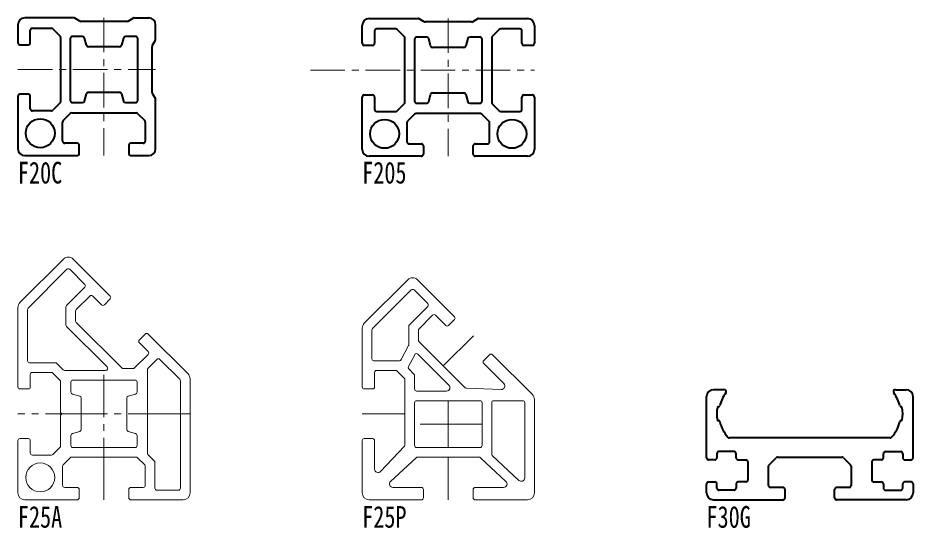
# Model space of a CAD drawing. Units: millimetres on the paper. Extents: x -594 to -264, y -425 to -350.
# Drawn here: x -394.5 to -264.5, y -424.6 to -350.5 of the extents above; entities that cross this region are included whole.
import ezdxf
from ezdxf.enums import TextEntityAlignment as Align

# ---------------------------------------------------------------- set-up
doc = ezdxf.new("R2010")
doc.units = ezdxf.units.MM
doc.linetypes.add('CHAIN1', pattern=[8, 5, -1, 1, -1])
doc.linetypes.add('CHAIN2', pattern=[12, 9, -1, 1, -1])
doc.layers.add('0-0', color=7, linetype='Continuous', lineweight=18)
doc.layers.add('0-1', color=4, linetype='CHAIN1', lineweight=18)
doc.styles.add('ＭＳ ゴシック', font='')
doc.styles.get('ＭＳ ゴシック').set_extended_font_data('MS Gothic')

msp = doc.modelspace()

# ---------------------------------------------------------------- linework, layer by layer
at = {"layer": '0-0', "lineweight": 40}
for p, q in [((-386.396, -350.5), (-393.5, -350.5)), ((-385.52, -350.96), (-386.246, -350.54)), ((-378.63, -351), (-385.37, -351)), ((-378.48, -350.96), (-377.754, -350.54)), ((-377.604, -350.5), (-375.5, -350.5)), ((-343.5, -350.591), (-336.396, -350.591)), ((-335.52, -351.05), (-336.246, -350.631)), ((-328.48, -351.05), (-327.754, -350.631)), ((-327.604, -350.591), (-320.5, -350.591)), ((-394.5, -351.5), (-394.5, -354.1)), ((-392.7, -354.1), (-392.7, -352.3)), ((-392.4, -352), (-389.624, -352)), ((-389.412, -352.088), (-388.388, -353.112)), ((-374.5, -353.604), (-374.5, -351.5)), ((-344.5, -354.191), (-344.5, -351.591)), ((-339.624, -352.091), (-342.4, -352.091)), ((-338.388, -353.203), (-339.412, -352.179)), ((-328.63, -351.091), (-335.37, -351.091)), ((-324.588, -352.179), (-325.612, -353.203)), ((-321.6, -352.091), (-324.376, -352.091)), ((-319.5, -351.591), (-319.5, -354.191)), ((-388.3, -353.324), (-388.3, -362.676)), ((-386.9, -353.5), (-386.9, -362.5)), ((-385.132, -353.2), (-386.6, -353.2)), ((-384.56, -354.478), (-384.842, -353.422)), ((-379.158, -353.422), (-379.44, -354.478)), ((-377.4, -353.2), (-378.868, -353.2)), ((-377.1, -362.5), (-377.1, -353.5)), ((-342.7, -352.391), (-342.7, -354.191)), ((-338.3, -362.766), (-338.3, -353.415)), ((-336.9, -353.591), (-336.9, -362.591)), ((-335.132, -353.291), (-336.6, -353.291)), ((-334.56, -354.568), (-334.842, -353.513)), ((-329.158, -353.513), (-329.44, -354.568)), ((-327.4, -353.291), (-328.868, -353.291)), ((-327.1, -362.591), (-327.1, -353.591)), ((-325.7, -353.415), (-325.7, -362.766)), ((-321.3, -354.191), (-321.3, -352.391)), ((-394.2, -354.4), (-393, -354.4)), ((-379.73, -354.7), (-384.27, -354.7)), ((-375, -361.37), (-375, -354.63)), ((-374.96, -354.48), (-374.54, -353.754)), ((-343, -354.491), (-344.2, -354.491)), ((-329.73, -354.791), (-334.27, -354.791)), ((-319.8, -354.491), (-321, -354.491)), ((-384.27, -361.3), (-379.73, -361.3)), ((-334.27, -361.391), (-329.73, -361.391)), ((-394.5, -361.9), (-394.5, -369.5)), ((-393, -361.6), (-394.2, -361.6)), ((-392.7, -363.7), (-392.7, -361.9)), ((-384.842, -362.578), (-384.56, -361.522)), ((-379.44, -361.522), (-379.158, -362.578)), ((-374.96, -361.52), (-374.54, -362.246)), ((-374.5, -369.5), (-374.5, -362.396)), ((-344.5, -369.591), (-344.5, -361.991)), ((-344.2, -361.691), (-343, -361.691)), ((-342.7, -361.991), (-342.7, -363.791)), ((-334.842, -362.668), (-334.56, -361.613)), ((-329.44, -361.613), (-329.158, -362.668)), ((-321.3, -363.791), (-321.3, -361.991)), ((-321, -361.691), (-319.8, -361.691)), ((-319.5, -361.991), (-319.5, -369.591)), ((-389.624, -364), (-392.4, -364)), ((-388.388, -362.888), (-389.412, -363.912)), ((-386.6, -362.8), (-385.132, -362.8)), ((-378.868, -362.8), (-377.4, -362.8)), ((-339.412, -364.003), (-338.388, -362.979)), ((-336.6, -362.891), (-335.132, -362.891)), ((-328.868, -362.891), (-327.4, -362.891)), ((-325.612, -362.979), (-324.588, -364.003)), ((-387.912, -365.412), (-386.888, -364.388)), ((-386.676, -364.3), (-377.324, -364.3)), ((-377.112, -364.388), (-376.088, -365.412)), ((-342.4, -364.091), (-339.624, -364.091)), ((-336.888, -364.479), (-337.912, -365.503)), ((-327.324, -364.391), (-336.676, -364.391)), ((-326.088, -365.503), (-327.112, -364.479)), ((-324.376, -364.091), (-321.6, -364.091)), ((-388, -368.4), (-388, -365.624)), ((-376, -365.624), (-376, -368.4)), ((-338, -365.715), (-338, -368.491)), ((-326, -368.491), (-326, -365.715)), ((-385.9, -368.7), (-387.7, -368.7)), ((-385.6, -370.2), (-385.6, -369)), ((-378.4, -369), (-378.4, -370.2)), ((-376.3, -368.7), (-378.1, -368.7)), ((-337.7, -368.791), (-335.9, -368.791)), ((-335.6, -369.091), (-335.6, -370.291)), ((-328.4, -370.291), (-328.4, -369.091)), ((-328.1, -368.791), (-326.3, -368.791)), ((-393.5, -370.5), (-385.9, -370.5)), ((-378.1, -370.5), (-375.5, -370.5)), ((-335.9, -370.591), (-343.5, -370.591)), ((-320.5, -370.591), (-328.1, -370.591)), ((-294.5, -414.4), (-294.5, -405.5)), ((-291.93, -404.5), (-293.5, -404.5)), ((-267.07, -404.5), (-265.5, -404.5)), ((-264.5, -414.4), (-264.5, -405.5)), ((-292.822, -407), (-292.783, -407)), ((-266.178, -407), (-266.217, -407)), ((-292.822, -409), (-292.783, -409)), ((-266.178, -409), (-266.217, -409)), ((-267.84, -411.5), (-291.16, -411.5)), ((-293.3, -414.7), (-294.2, -414.7)), ((-293, -413.8), (-293, -414.4)), ((-290.5, -413.5), (-292.7, -413.5)), ((-290.2, -414.4), (-290.2, -413.8)), ((-289.9, -414.7), (-288.8, -414.7)), ((-285.412, -415.412), (-284.388, -414.388)), ((-284.176, -414.3), (-274.824, -414.3)), ((-274.612, -414.388), (-273.588, -415.412)), ((-269.1, -414.7), (-270.2, -414.7)), ((-268.8, -414.4), (-268.8, -413.8)), ((-268.5, -413.5), (-266.3, -413.5)), ((-266, -413.8), (-266, -414.4)), ((-265.7, -414.7), (-264.8, -414.7)), ((-288.5, -415), (-288.5, -417.6)), ((-285.5, -418.4), (-285.5, -415.624)), ((-273.5, -415.624), (-273.5, -418.4)), ((-270.5, -415), (-270.5, -417.6)), ((-294.5, -419.5), (-294.5, -418.2)), ((-294.2, -417.9), (-293.3, -417.9)), ((-293, -418.8), (-293, -418.2)), ((-290.2, -418.2), (-290.2, -418.8)), ((-288.8, -417.9), (-289.9, -417.9)), ((-270.2, -417.9), (-269.1, -417.9)), ((-268.8, -418.2), (-268.8, -418.8)), ((-266, -418.8), (-266, -418.2)), ((-264.8, -417.9), (-265.7, -417.9)), ((-264.5, -418.2), (-264.5, -419.5)), ((-290.5, -419.1), (-292.7, -419.1)), ((-283.4, -418.7), (-285.2, -418.7)), ((-283.1, -420.2), (-283.1, -419)), ((-275.9, -420.2), (-275.9, -419)), ((-273.8, -418.7), (-275.6, -418.7)), ((-268.5, -419.1), (-266.3, -419.1)), ((-293.5, -420.5), (-283.4, -420.5)), ((-265.5, -420.5), (-275.6, -420.5))]:
    msp.add_line(p, q, dxfattribs=at)
at = {"layer": '0-0'}
for p, q in [((-387.885, -385.529), (-394.207, -391.852)), ((-381.097, -390.903), (-386.471, -385.529)), ((-393.012, -392.637), (-387.39, -387.014)), ((-386.966, -387.014), (-384.774, -389.206)), ((-344.207, -394.852), (-337.885, -388.529)), ((-336.471, -388.529), (-331.097, -393.903)), ((-384.774, -389.631), (-387.429, -392.286)), ((-386.029, -392.866), (-384.066, -390.903)), ((-383.642, -390.903), (-382.369, -392.176)), ((-337.39, -390.014), (-343.012, -395.637)), ((-334.986, -391.994), (-336.966, -390.014)), ((-394.5, -392.559), (-394.5, -404.1)), ((-387.517, -392.498), (-387.517, -395.107)), ((-381.945, -392.176), (-381.097, -391.328)), ((-337.641, -395.074), (-334.986, -392.419)), ((-393.1, -400.3), (-393.1, -392.849)), ((-386.117, -394.527), (-386.117, -393.078)), ((-334.279, -393.691), (-336.241, -395.654)), ((-332.369, -395.176), (-333.854, -393.691)), ((-379.417, -401.351), (-386.029, -394.739)), ((-331.097, -394.328), (-331.945, -395.176)), ((-387.429, -395.319), (-381.56, -401.188)), ((-376.005, -396.419), (-376.854, -397.267)), ((-369.793, -402.207), (-375.581, -396.419)), ((-344.5, -404.1), (-344.5, -395.559)), ((-343.1, -395.849), (-343.1, -400)), ((-337.729, -397.945), (-337.729, -395.286)), ((-336.329, -395.866), (-336.329, -397.315)), ((-376.854, -397.692), (-375.581, -398.964)), ((-336.241, -397.527), (-329.554, -404.214)), ((-338.836, -400.139), (-337.763, -398.084)), ((-375.581, -399.389), (-377.544, -401.351)), ((-375.612, -401.4), (-374.308, -400.096)), ((-373.884, -400.096), (-370.988, -402.992)), ((-342.8, -400.3), (-339.102, -400.3)), ((-337.781, -401.142), (-336.881, -399.419)), ((-336.403, -399.345), (-331.902, -403.846)), ((-326.854, -400.267), (-326.005, -399.419)), ((-325.581, -399.419), (-319.793, -405.207)), ((-389.044, -400.6), (-392.8, -400.6)), ((-387.908, -401.612), (-388.832, -400.688)), ((-381.772, -401.7), (-387.696, -401.7)), ((-377.756, -401.439), (-379.205, -401.439)), ((-375.7, -413.696), (-375.7, -401.612)), ((-339.624, -401.7), (-342.4, -401.7)), ((-336.988, -402.232), (-337.727, -401.493)), ((-323.931, -403.615), (-326.854, -400.692)), ((-392.7, -404.1), (-392.7, -402.3)), ((-392.4, -402), (-389.624, -402)), ((-389.412, -402.088), (-388.388, -403.112)), ((-369.5, -419.5), (-369.5, -402.914)), ((-342.7, -402), (-342.7, -404.1)), ((-338.388, -402.812), (-339.412, -401.788)), ((-336.9, -404.4), (-336.9, -402.444)), ((-386.8, -404.868), (-386.8, -403.4)), ((-386.5, -403.1), (-377.5, -403.1)), ((-377.2, -403.4), (-377.2, -404.868)), ((-370.9, -403.204), (-370.9, -418.8)), ((-338.3, -412.481), (-338.3, -403.024)), ((-394.2, -404.4), (-393, -404.4)), ((-385.522, -405.44), (-386.578, -405.158)), ((-377.422, -405.158), (-378.478, -405.44)), ((-343, -404.4), (-344.2, -404.4)), ((-332.255, -404.7), (-336.6, -404.7)), ((-329.352, -404.302), (-324.301, -404.468)), ((-385.3, -410.27), (-385.3, -405.73)), ((-378.7, -405.73), (-378.7, -410.27)), ((-336.9, -412.6), (-336.9, -406.4)), ((-336.6, -406.1), (-327.4, -406.1)), ((-327.1, -406.4), (-327.1, -412.6)), ((-325.7, -406.4), (-325.7, -413.844)), ((-321.2, -406.1), (-325.4, -406.1)), ((-320.9, -417.314), (-320.9, -406.4)), ((-319.5, -405.914), (-319.5, -419.5)), ((-386.578, -410.842), (-385.522, -410.56)), ((-378.478, -410.56), (-377.422, -410.842)), ((-394.5, -411.9), (-394.5, -419.5)), ((-393, -411.6), (-394.2, -411.6)), ((-392.7, -413.7), (-392.7, -411.9)), ((-386.8, -412.6), (-386.8, -411.132)), ((-377.2, -411.132), (-377.2, -412.6)), ((-344.5, -419.5), (-344.5, -411.9)), ((-344.2, -411.6), (-343, -411.6)), ((-342.7, -411.9), (-342.7, -416.034)), ((-388.388, -412.888), (-389.412, -413.912)), ((-377.5, -412.9), (-386.5, -412.9)), ((-341.835, -416.376), (-338.381, -412.687)), ((-327.4, -412.9), (-336.6, -412.9)), ((-389.624, -414), (-392.4, -414)), ((-387.912, -415.412), (-386.888, -414.388)), ((-386.676, -414.3), (-377.324, -414.3)), ((-377.112, -414.388), (-376.088, -415.412)), ((-374.688, -414.832), (-375.612, -413.908)), ((-336.687, -414.381), (-340.376, -417.835)), ((-327.519, -414.3), (-336.481, -414.3)), ((-323.624, -417.835), (-327.313, -414.381)), ((-325.605, -414.063), (-321.742, -417.679)), ((-388, -418.4), (-388, -415.624)), ((-376, -415.624), (-376, -418.4)), ((-374.6, -418.8), (-374.6, -415.044)), ((-385.9, -418.7), (-387.7, -418.7)), ((-385.6, -420.2), (-385.6, -419)), ((-378.4, -419), (-378.4, -420.2)), ((-376.3, -418.7), (-378.1, -418.7)), ((-371.2, -419.1), (-374.3, -419.1)), ((-340.034, -418.7), (-335.9, -418.7)), ((-335.6, -419), (-335.6, -420.2)), ((-328.4, -420.2), (-328.4, -419)), ((-328.1, -418.7), (-323.966, -418.7)), ((-393.5, -420.5), (-385.9, -420.5)), ((-378.1, -420.5), (-370.5, -420.5)), ((-335.9, -420.5), (-343.5, -420.5)), ((-320.5, -420.5), (-328.1, -420.5))]:
    msp.add_line(p, q, dxfattribs=at)
msp.add_lwpolyline([(-388.3, -403.324), (-388.3, -407.8), (-388.1, -408), (-388.3, -408.2), (-388.3, -412.676)], dxfattribs=at)
at = {"layer": '0-0', "lineweight": 40}
for centre in [(-391.25, -367.25), (-341.25, -367.341), (-322.75, -367.341)]:
    msp.add_circle(centre, 2.1, dxfattribs=at)
at = {"layer": '0-0'}
msp.add_circle((-391.25, -417.25), 2.1, dxfattribs=at)
at = {"layer": '0-0', "lineweight": 40}
for centre, radius, start, end in [((-393.5, -351.5), 1, 90, 180), ((-386.396, -350.8), 0.3, 60, 90), ((-385.37, -350.7), 0.3, 240, 270), ((-378.63, -350.7), 0.3, 270, 300), ((-377.604, -350.8), 0.3, 90, 120), ((-375.5, -351.5), 1, 0, 90), ((-343.5, -351.591), 1, 90, 180), ((-336.396, -350.891), 0.3, 60, 90), ((-327.604, -350.891), 0.3, 90, 120), ((-320.5, -351.591), 1, 0, 90), ((-392.4, -352.3), 0.3, 90, 180), ((-389.624, -352.3), 0.3, 45, 90), ((-342.4, -352.391), 0.3, 90, 180), ((-339.624, -352.391), 0.3, 45, 90), ((-335.37, -350.791), 0.3, 240, 270), ((-328.63, -350.791), 0.3, 270, 300), ((-324.376, -352.391), 0.3, 90, 135), ((-321.6, -352.391), 0.3, 0, 90), ((-388.6, -353.324), 0.3, 0, 45), ((-386.6, -353.5), 0.3, 90, 180), ((-385.132, -353.5), 0.3, 15, 90), ((-378.868, -353.5), 0.3, 90, 165), ((-377.4, -353.5), 0.3, 0, 90), ((-338.6, -353.415), 0.3, 0, 45), ((-336.6, -353.591), 0.3, 90, 180), ((-335.132, -353.591), 0.3, 15, 90), ((-328.868, -353.591), 0.3, 90, 165), ((-327.4, -353.591), 0.3, 0, 90), ((-325.4, -353.415), 0.3, 135, 180), ((-394.2, -354.1), 0.3, 180, 270), ((-393, -354.1), 0.3, 270, 0), ((-384.27, -354.4), 0.3, 195, 270), ((-379.73, -354.4), 0.3, 270, 345), ((-374.7, -354.63), 0.3, 150, 180), ((-374.8, -353.604), 0.3, 330, 0), ((-344.2, -354.191), 0.3, 180, 270), ((-343, -354.191), 0.3, 270, 0), ((-334.27, -354.491), 0.3, 195, 270), ((-329.73, -354.491), 0.3, 270, 345), ((-321, -354.191), 0.3, 180, 270), ((-319.8, -354.191), 0.3, 270, 0), ((-384.27, -361.6), 0.3, 90, 165), ((-379.73, -361.6), 0.3, 15, 90), ((-374.7, -361.37), 0.3, 180, 210), ((-334.27, -361.691), 0.3, 90, 165), ((-329.73, -361.691), 0.3, 15, 90), ((-394.2, -361.9), 0.3, 90, 180), ((-393, -361.9), 0.3, 0, 90), ((-388.6, -362.676), 0.3, 315, 0), ((-386.6, -362.5), 0.3, 180, 270), ((-385.132, -362.5), 0.3, 270, 345), ((-378.868, -362.5), 0.3, 195, 270), ((-377.4, -362.5), 0.3, 270, 0), ((-374.8, -362.396), 0.3, 0, 30), ((-344.2, -361.991), 0.3, 90, 180), ((-343, -361.991), 0.3, 0, 90), ((-336.6, -362.591), 0.3, 180, 270), ((-335.132, -362.591), 0.3, 270, 345), ((-328.868, -362.591), 0.3, 195, 270), ((-327.4, -362.591), 0.3, 270, 0), ((-321, -361.991), 0.3, 90, 180), ((-319.8, -361.991), 0.3, 0, 90), ((-392.4, -363.7), 0.3, 180, 270), ((-389.624, -363.7), 0.3, 270, 315), ((-342.4, -363.791), 0.3, 180, 270), ((-338.6, -362.766), 0.3, 315, 0), ((-325.4, -362.766), 0.3, 180, 225), ((-321.6, -363.791), 0.3, 270, 0), ((-386.676, -364.6), 0.3, 90, 135), ((-377.324, -364.6), 0.3, 45, 90), ((-339.624, -363.791), 0.3, 270, 315), ((-336.676, -364.691), 0.3, 90, 135), ((-327.324, -364.691), 0.3, 45, 90), ((-324.376, -363.791), 0.3, 225, 270), ((-387.7, -365.624), 0.3, 135, 180), ((-376.3, -365.624), 0.3, 0, 45), ((-337.7, -365.715), 0.3, 135, 180), ((-326.3, -365.715), 0.3, 0, 45), ((-387.7, -368.4), 0.3, 180, 270), ((-385.9, -369), 0.3, 0, 90), ((-378.1, -369), 0.3, 90, 180), ((-376.3, -368.4), 0.3, 270, 0), ((-337.7, -368.491), 0.3, 180, 270), ((-335.9, -369.091), 0.3, 0, 90), ((-328.1, -369.091), 0.3, 90, 180), ((-326.3, -368.491), 0.3, 270, 0), ((-393.5, -369.5), 1, 180, 270), ((-385.9, -370.2), 0.3, 270, 0), ((-378.1, -370.2), 0.3, 180, 270), ((-375.5, -369.5), 1, 270, 0), ((-343.5, -369.591), 1, 180, 270), ((-335.9, -370.291), 0.3, 270, 0), ((-328.1, -370.291), 0.3, 180, 270), ((-320.5, -369.591), 1, 270, 0), ((-293.5, -405.5), 1, 90, 180), ((-287.18, -408.3), 5.6, 143.61413, 165.00313), ((-291.93, -404.8), 0.3, 323.61413, 90), ((-267.07, -404.8), 0.3, 90, 216.38587), ((-271.82, -408.3), 5.6, 14.99687, 36.38587), ((-265.5, -405.5), 1, 0, 90), ((-292.783, -406.8), 0.2, 270, 344.84025), ((-266.217, -406.8), 0.2, 195.15975, 270), ((-287.7, -408), 5.3, 170.03323, 189.96677), ((-292.822, -407.1), 0.1, 90, 170.03323), ((-266.178, -407.1), 0.1, 9.96677, 90), ((-271.3, -408), 5.3, 350.03323, 9.96677), ((-292.822, -408.9), 0.1, 189.96677, 270), ((-292.783, -409.2), 0.2, 14.9882, 90), ((-287.18, -407.7), 5.6, 194.99433, 221.32866), ((-271.82, -407.7), 5.6, 318.67134, 345.01173), ((-266.217, -409.2), 0.2, 90, 165.0118), ((-266.178, -408.9), 0.1, 270, 350.03323), ((-291.16, -411.2), 0.3, 221.32866, 270), ((-267.84, -411.2), 0.3, 270, 318.67134), ((-294.2, -414.4), 0.3, 180, 270), ((-293.3, -414.4), 0.3, 270, 0), ((-292.7, -413.8), 0.3, 90, 180), ((-290.5, -413.8), 0.3, 0, 90), ((-289.9, -414.4), 0.3, 180, 270), ((-288.8, -415), 0.3, 0, 90), ((-284.176, -414.6), 0.3, 90, 135), ((-274.824, -414.6), 0.3, 45, 90), ((-270.2, -415), 0.3, 90, 180), ((-269.1, -414.4), 0.3, 270, 0), ((-268.5, -413.8), 0.3, 90, 180), ((-266.3, -413.8), 0.3, 0, 90), ((-265.7, -414.4), 0.3, 180, 270), ((-264.8, -414.4), 0.3, 270, 0), ((-285.2, -415.624), 0.3, 135, 180), ((-273.8, -415.624), 0.3, 0, 45), ((-294.2, -418.2), 0.3, 90, 180), ((-293.3, -418.2), 0.3, 0, 90), ((-289.9, -418.2), 0.3, 90, 180), ((-288.8, -417.6), 0.3, 270, 0), ((-285.2, -418.4), 0.3, 180, 270), ((-273.8, -418.4), 0.3, 270, 0), ((-270.2, -417.6), 0.3, 180, 270), ((-269.1, -418.2), 0.3, 0, 90), ((-265.7, -418.2), 0.3, 90, 180), ((-264.8, -418.2), 0.3, 0, 90), ((-293.5, -419.5), 1, 180, 270), ((-292.7, -418.8), 0.3, 180, 270), ((-290.5, -418.8), 0.3, 270, 0), ((-283.4, -419), 0.3, 0, 90), ((-275.6, -419), 0.3, 90, 180), ((-268.5, -418.8), 0.3, 180, 270), ((-266.3, -418.8), 0.3, 270, 0), ((-265.5, -419.5), 1, 270, 0), ((-283.4, -420.2), 0.3, 270, 0), ((-275.6, -420.2), 0.3, 180, 270)]:
    msp.add_arc(centre, radius, start, end, dxfattribs=at)
at = {"layer": '0-0'}
for centre, radius, start, end in [((-387.178, -386.237), 1, 45, 135), ((-387.178, -387.226), 0.3, 45, 135), ((-337.178, -389.237), 1, 45, 135), ((-384.986, -389.419), 0.3, 315, 45), ((-337.178, -390.226), 0.3, 45, 135), ((-383.854, -391.116), 0.3, 45, 135), ((-381.309, -391.116), 0.3, 315, 45), ((-393.5, -392.559), 1, 135, 180), ((-387.217, -392.498), 0.3, 135, 180), ((-382.157, -391.964), 0.3, 225, 315), ((-335.198, -392.206), 0.3, 315, 45), ((-392.8, -392.849), 0.3, 135, 180), ((-385.817, -393.078), 0.3, 135, 180), ((-334.066, -393.903), 0.3, 45, 135), ((-387.217, -395.107), 0.3, 180, 225), ((-385.817, -394.527), 0.3, 180, 225), ((-343.5, -395.559), 1, 135, 180), ((-337.429, -395.286), 0.3, 135, 180), ((-332.157, -394.964), 0.3, 225, 315), ((-331.309, -394.116), 0.3, 315, 45), ((-375.793, -396.631), 0.3, 45, 135), ((-342.8, -395.849), 0.3, 135, 180), ((-336.029, -395.866), 0.3, 135, 180), ((-376.642, -397.48), 0.3, 135, 225), ((-336.029, -397.315), 0.3, 180, 225), ((-375.793, -399.177), 0.3, 315, 45), ((-338.029, -397.945), 0.3, 332.43118, 0), ((-392.8, -400.3), 0.3, 180, 270), ((-374.096, -400.308), 0.3, 45, 135), ((-342.8, -400), 0.3, 180, 270), ((-339.102, -400), 0.3, 270, 332.43118), ((-336.615, -399.558), 0.3, 45, 152.43118), ((-326.642, -400.48), 0.3, 135, 225), ((-325.793, -399.631), 0.3, 45, 135), ((-389.044, -400.9), 0.3, 45, 90), ((-387.696, -401.4), 0.3, 225, 270), ((-381.772, -401.4), 0.3, 270, 45), ((-379.205, -401.139), 0.3, 225, 270), ((-377.756, -401.139), 0.3, 270, 315), ((-375.4, -401.612), 0.3, 135, 180), ((-342.4, -402), 0.3, 90, 180), ((-339.624, -402), 0.3, 45, 90), ((-337.515, -401.281), 0.3, 152.43118, 225), ((-392.4, -402.3), 0.3, 90, 180), ((-389.624, -402.3), 0.3, 45, 90), ((-371.2, -403.204), 0.3, 0, 45), ((-370.5, -402.914), 1, 0, 45), ((-338.6, -403.024), 0.3, 0, 45), ((-337.2, -402.444), 0.3, 0, 45), ((-394.2, -404.1), 0.3, 180, 270), ((-393, -404.1), 0.3, 270, 0), ((-388.6, -403.324), 0.3, 0, 45), ((-386.5, -403.4), 0.3, 90, 180), ((-377.5, -403.4), 0.3, 0, 90), ((-344.2, -404.1), 0.3, 180, 270), ((-343, -404.1), 0.3, 270, 0), ((-332.255, -404.2), 0.5, 270, 45), ((-329.342, -404.002), 0.3, 225, 268.11181), ((-324.284, -403.969), 0.5, 268.11181, 45), ((-386.5, -404.868), 0.3, 180, 255), ((-385.6, -405.73), 0.3, 0, 75), ((-378.4, -405.73), 0.3, 105, 180), ((-377.5, -404.868), 0.3, 285, 0), ((-336.6, -404.4), 0.3, 180, 270), ((-320.5, -405.914), 1, 0, 45), ((-336.6, -406.4), 0.3, 90, 180), ((-327.4, -406.4), 0.3, 0, 90), ((-325.4, -406.4), 0.3, 90, 180), ((-321.2, -406.4), 0.3, 0, 90), ((-385.6, -410.27), 0.3, 285, 0), ((-378.4, -410.27), 0.3, 180, 255), ((-394.2, -411.9), 0.3, 90, 180), ((-393, -411.9), 0.3, 0, 90), ((-386.5, -411.132), 0.3, 105, 180), ((-377.5, -411.132), 0.3, 0, 75), ((-344.2, -411.9), 0.3, 90, 180), ((-343, -411.9), 0.3, 0, 90), ((-388.6, -412.676), 0.3, 315, 0), ((-386.5, -412.6), 0.3, 180, 270), ((-377.5, -412.6), 0.3, 270, 0), ((-338.6, -412.481), 0.3, 316.88819, 0), ((-336.6, -412.6), 0.3, 180, 222.56897), ((-336.6, -412.6), 0.3, 222.56897, 270), ((-327.4, -412.6), 0.3, 270, 0), ((-392.4, -413.7), 0.3, 180, 270), ((-389.624, -413.7), 0.3, 270, 315), ((-386.676, -414.6), 0.3, 90, 135), ((-377.324, -414.6), 0.3, 45, 90), ((-375.4, -413.696), 0.3, 180, 225), ((-336.481, -414.6), 0.3, 90, 133.11181), ((-327.519, -414.6), 0.3, 46.88819, 90), ((-325.4, -413.844), 0.3, 180, 226.88819), ((-387.7, -415.624), 0.3, 135, 180), ((-376.3, -415.624), 0.3, 0, 45), ((-374.9, -415.044), 0.3, 0, 45), ((-342.2, -416.034), 0.5, 180, 316.88819), ((-387.7, -418.4), 0.3, 180, 270), ((-376.3, -418.4), 0.3, 270, 0), ((-340.034, -418.2), 0.5, 133.11181, 270), ((-323.966, -418.2), 0.5, 270, 46.88819), ((-321.4, -417.314), 0.5, 226.88819, 0), ((-393.5, -419.5), 1, 180, 270), ((-385.9, -419), 0.3, 0, 90), ((-378.1, -419), 0.3, 90, 180), ((-374.3, -418.8), 0.3, 180, 270), ((-371.2, -418.8), 0.3, 270, 0), ((-370.5, -419.5), 1, 270, 0), ((-343.5, -419.5), 1, 180, 270), ((-335.9, -419), 0.3, 0, 90), ((-328.1, -419), 0.3, 90, 180), ((-320.5, -419.5), 1, 270, 0), ((-385.9, -420.2), 0.3, 270, 0), ((-378.1, -420.2), 0.3, 180, 270), ((-335.9, -420.2), 0.3, 270, 0), ((-328.1, -420.2), 0.3, 180, 270)]:
    msp.add_arc(centre, radius, start, end, dxfattribs=at)
at = {"layer": '0-1'}
for p, q in [((-382, -350.5), (-382, -370.5)), ((-332, -350.591), (-332, -370.591)), ((-394.5, -358), (-374.5, -358)), ((-352, -358.091), (-319.5, -358.091))]:
    msp.add_line(p, q, dxfattribs=at)
at = {"layer": '0-1', "linetype": 'CHAIN2'}
for p, q in [((-332.723, -401.045), (-328.339, -396.661)), ((-382, -420.5), (-382, -402.321)), ((-332, -412.9), (-332, -406.1)), ((-369.5, -408), (-394.5, -408)), ((-338.3, -408), (-344.5, -408)), ((-327.1, -409.5), (-336.9, -409.5)), ((-332, -420.5), (-332, -414.3))]:
    msp.add_line(p, q, dxfattribs=at)

# ---------------------------------------------------------------- texts
at = {"layer": '0-0', "style": 'ＭＳ ゴシック', "width": 0.75}
for s, p in [('F20C', (-394.5, -375.5)), ('F205', (-344.5, -375.5)), ('F25A', (-394.5, -425.5)), ('F25P', (-344.5, -425.5)), ('F30G', (-294.5, -425.5))]:
    msp.add_text(s, height=3.152, dxfattribs=at).set_placement(p, align=Align.BOTTOM_LEFT)

doc.saveas('drawing.dxf')
